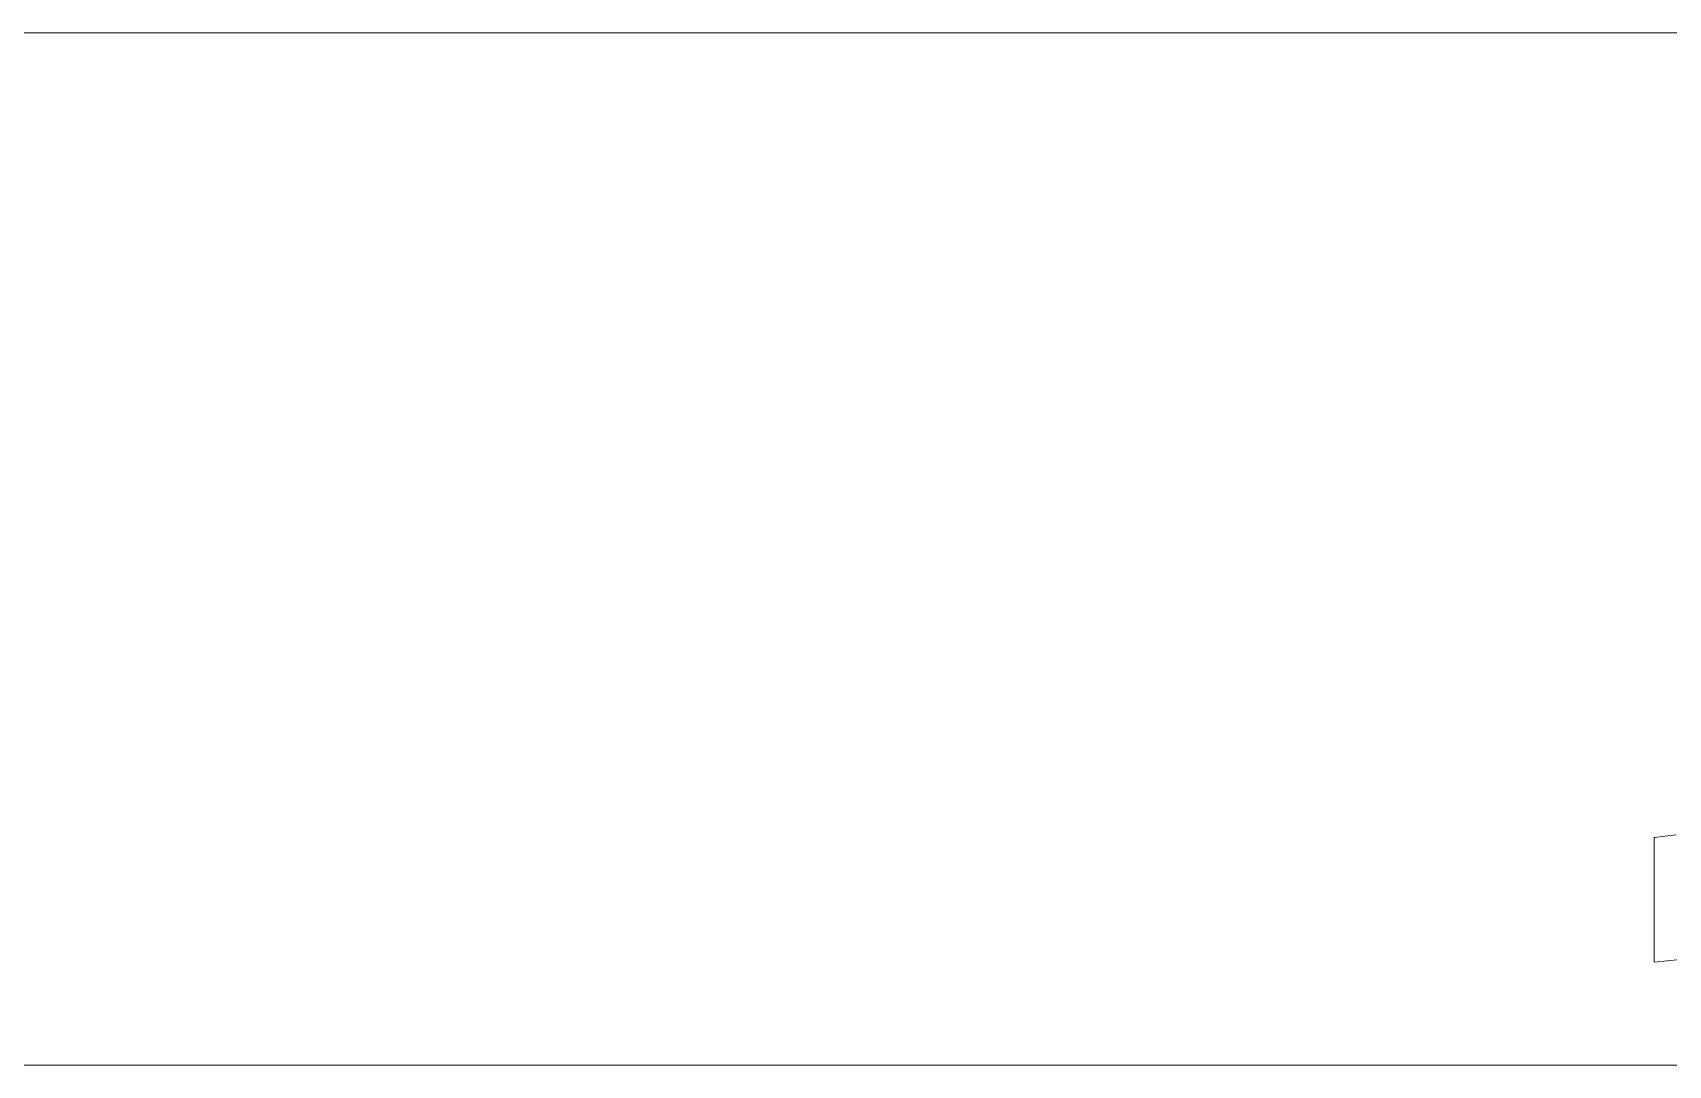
# Model space of a CAD drawing. Header units: millimetres. Extents: x -159872 to 386485, y -250577 to 158966.
# Drawn here: x 369588.96 to 369602.12, y 15118.32 to 15126.62 of the extents above; entities that cross this region are included whole.
import ezdxf

# ---------------------------------------------------------------- set-up
doc = ezdxf.new("R2010")
doc.units = ezdxf.units.MM
doc.layers.get('0').update_dxf_attribs({"lineweight": 25})
doc.layers.add('LDS-equipment-kitchen equipment', color=3, linetype='Continuous', lineweight=13)

# ---------------------------------------------------------------- blocks, each defined once
blk = doc.blocks.new('A$C73be1ed8')
at = {"transparency": 33554687}
for points in [[(628.5, 42.2, 0), (628.5, 611.2, 0)], [(636.8, 610.15, 0), (636.8, 39.85, 0)], [(630.332, 46.45, 0), (629.329, 46.45, 0)]]:
    blk.add_polyline3d(points, dxfattribs=at)
for points in [[(629.35, 46.241, 0), (629.339, 46.346, 0), (629.329, 46.45, 0)], [(630.353, 46.274, 0), (630.342, 46.362, 0), (630.332, 46.45, 0)]]:
    blk.add_polyline3d(points)
blk = doc.blocks.new('Group-338')
at = {"layer": 'LDS-equipment-kitchen equipment', "rotation": 89.99980100206012}
blk.add_blockref('A$C73be1ed8', (308974.937, 50947.338), dxfattribs=at)

msp = doc.modelspace()

# ---------------------------------------------------------------- block references
at = {"layer": 'LDS-equipment-kitchen equipment', "color": 7}
msp.add_blockref('Group-338', (60673.51323, -36457.51522), dxfattribs=at)

doc.saveas('drawing.dxf')
